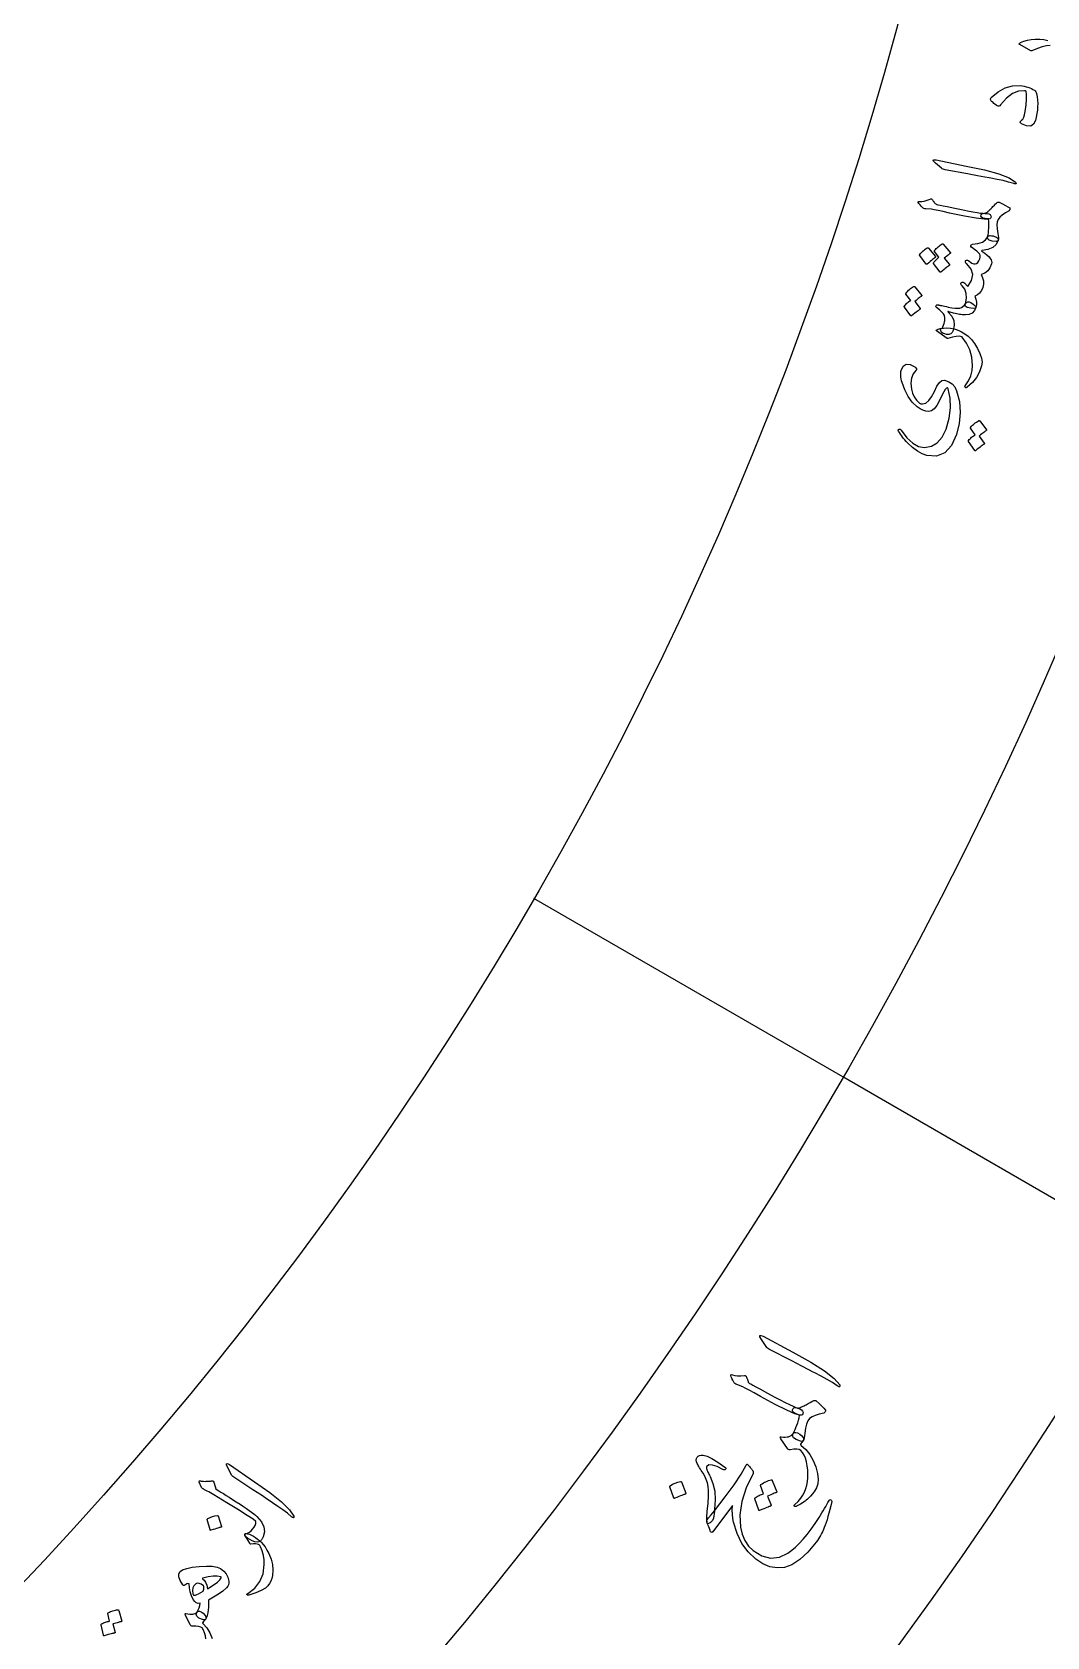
# Model space of a CAD drawing. Header units: millimetres. Extents: x -77 to 77, y -78 to 103.
# Drawn here: x 37.55 to 51.88, y -36.19 to -13.54 of the extents above; entities that cross this region are included whole.
import ezdxf

# ---------------------------------------------------------------- set-up
doc = ezdxf.new("R2010")
doc.units = ezdxf.units.MM
for name, color, linetype in [('CUT_OUTER', 1, 'Continuous'), ('ENGRAVE', 7, 'Continuous'), ('TEXT', 5, 'Continuous')]:
    doc.layers.add(name, color=color, linetype=linetype)

msp = doc.modelspace()

# ---------------------------------------------------------------- linework, layer by layer
at = {"layer": 'CUT_OUTER'}
msp.add_arc((0, -0.0003), 77.4997, 178.346942, 3.754487, dxfattribs=at)
at = {"layer": 'ENGRAVE'}
for points in [[(48.9954, -28.2875), (44.6328, -25.7687)], [(53.358, -30.8062), (48.9954, -28.2875)]]:
    msp.add_lwpolyline(points, dxfattribs=at)
for radius in [75.95, 75.95, 73.9156, 70.1375, 70.1375, 67.1538, 61.6125, 61.6125, 56.575, 56.575, 51.5375, 51.5375]:
    msp.add_circle((0, 0), radius, dxfattribs=at)
at = {"layer": 'TEXT'}
for points in [[(51.9229, -13.7288), (51.8707, -13.7341), (51.8105, -13.7481), (51.7424, -13.7709), (51.6662, -13.8022), (51.6616, -13.8033), (51.6577, -13.8036), (51.6544, -13.8031), (51.6518, -13.802), (51.4935, -13.7164), (51.4907, -13.7146), (51.4886, -13.7128), (51.4871, -13.7109), (51.4864, -13.709), (51.4872, -13.7042), (51.4909, -13.699), (51.4973, -13.6934), (51.5066, -13.6874), (51.5515, -13.6663), (51.6009, -13.6509), (51.655, -13.6413), (51.7136, -13.6373), (51.7753, -13.6384), (51.8347, -13.6447), (51.8918, -13.6563)], [(40.0055, -36.2203), (39.9984, -36.175), (39.9873, -36.1342), (39.9724, -36.098), (39.9536, -36.0664), (39.9333, -36.0523), (39.9038, -36.0433), (39.865, -36.0392), (39.817, -36.0401), (39.8075, -36.0393), (39.7991, -36.0358), (39.7916, -36.0296), (39.785, -36.0207), (39.785, -36.0207), (39.7177, -35.8864), (39.7134, -35.8745), (39.7133, -35.8665), (39.7172, -35.8625), (39.7251, -35.8625), (39.7532, -35.868), (39.7783, -35.8715), (39.8005, -35.8729), (39.8199, -35.8724), (39.8377, -35.8686), (39.8541, -35.8618), (39.8691, -35.852), (39.8827, -35.8392), (39.8986, -35.8287), (39.9182, -35.8285), (39.9414, -35.8387), (39.9682, -35.8592), (39.9917, -35.8838), (40.0048, -35.9062), (40.0075, -35.9264), (39.9999, -35.9444), (39.9909, -35.9554), (39.9814, -35.9663), (39.9714, -35.977), (39.961, -35.9876), (39.9598, -35.99), (39.9597, -35.993), (39.9608, -35.9967), (39.9629, -36.0012), (40.0181, -36.0637), (40.0623, -36.1347), (40.0955, -36.2143)]]:
    msp.add_lwpolyline(points, dxfattribs=at)
for points in [[(51.1773, -14.5804), (51.1591, -14.5681), (51.143, -14.5564), (51.1287, -14.5454), (51.1165, -14.5351), (51.1061, -14.5255), (51.0974, -14.5168), (51.0904, -14.5088), (51.085, -14.5017), (51.0808, -14.4918), (51.0806, -14.482), (51.0846, -14.4721), (51.0926, -14.4623), (51.1874, -14.3821), (51.2864, -14.3274), (51.3898, -14.2983), (51.4975, -14.2951), (51.5271, -14.2986), (51.5556, -14.3034), (51.583, -14.3096), (51.6095, -14.317), (51.6346, -14.3258), (51.6582, -14.336), (51.6803, -14.3476), (51.7009, -14.3606), (51.7112, -14.37), (51.7198, -14.3809), (51.7265, -14.3934), (51.7314, -14.4074), (51.7399, -14.4534), (51.7452, -14.4998), (51.7473, -14.5468), (51.7463, -14.5943), (51.7425, -14.6421), (51.736, -14.6902), (51.727, -14.7384), (51.7153, -14.7868), (51.6896, -14.8408), (51.6479, -14.8664), (51.5902, -14.8635), (51.5166, -14.8322), (51.5092, -14.8267), (51.504, -14.8204), (51.5012, -14.8134), (51.5005, -14.8057), (51.503, -14.7999), (51.507, -14.7943), (51.5125, -14.7889), (51.5196, -14.7838), (51.5365, -14.7664), (51.5507, -14.7402), (51.5622, -14.7053), (51.5709, -14.6615), (51.5837, -14.565), (51.5898, -14.485), (51.5894, -14.4217), (51.5824, -14.375), (51.5805, -14.3722), (51.5766, -14.3698), (51.5708, -14.3677), (51.5631, -14.366), (51.4755, -14.3724), (51.3897, -14.4079), (51.3056, -14.4726), (51.2231, -14.5663), (51.2117, -14.5783), (51.2002, -14.5847), (51.1887, -14.5854), (51.1773, -14.5804)], [(50.3037, -15.3881), (50.2776, -15.3629), (50.2706, -15.3469), (50.2827, -15.3401), (50.314, -15.3426), (50.7357, -15.4294), (50.9944, -15.4832), (51.1971, -15.5391), (51.3438, -15.5975), (51.4343, -15.6584), (51.4408, -15.6665), (51.4437, -15.6728), (51.443, -15.6773), (51.4387, -15.68), (51.4329, -15.6815), (51.4259, -15.6816), (51.4176, -15.6805), (51.4082, -15.6781), (51.3357, -15.656), (51.2578, -15.6359), (51.1745, -15.6178), (51.0857, -15.6017), (51.0627, -15.597), (51.0002, -15.5851), (50.8983, -15.566), (50.757, -15.5395), (50.443, -15.4831), (50.4267, -15.479), (50.4121, -15.4736), (50.3992, -15.4669), (50.3882, -15.459)], [(50.4681, -16.0021), (50.5765, -16.0249), (50.673, -16.0447), (50.7577, -16.0613), (50.8305, -16.0749), (50.8913, -16.0853), (50.9401, -16.0926), (50.9768, -16.0967), (51.0013, -16.0977), (51.0334, -16.0979), (51.0582, -16.1037), (51.0757, -16.115), (51.086, -16.1318), (51.089, -16.1494), (51.0848, -16.1631), (51.0733, -16.1729), (51.0546, -16.1788), (50.9901, -16.1792), (50.8767, -16.1651), (50.7145, -16.1365), (50.5033, -16.0934), (50.413, -16.0731), (50.3408, -16.0574), (50.2865, -16.0464), (50.2504, -16.0399), (50.1679, -16.0335), (50.1536, -16.0316), (50.1411, -16.0281), (50.1305, -16.0233), (50.1217, -16.017), (50.1023, -15.9953), (50.0872, -15.9784), (50.0766, -15.9663), (50.0704, -15.959), (50.0622, -15.9456), (50.0608, -15.9361), (50.0661, -15.9306), (50.0782, -15.929), (50.1108, -15.9295), (50.1467, -15.9241), (50.1859, -15.9127), (50.2284, -15.8953), (50.2367, -15.8923), (50.2441, -15.8921), (50.2505, -15.8949), (50.2561, -15.9005), (50.2624, -15.9086), (50.2683, -15.9163), (50.2738, -15.9235), (50.2788, -15.9303), (50.2834, -15.9366), (50.2876, -15.9424), (50.2914, -15.9477), (50.2947, -15.9525), (50.3006, -15.9599), (50.3071, -15.9655), (50.3141, -15.9696), (50.3216, -15.9719), (50.3386, -15.975), (50.3687, -15.981), (50.4119, -15.99), (50.4681, -16.0021)], [(50.9461, -16.139), (50.9506, -16.1188), (50.9605, -16.105), (50.9757, -16.0974), (50.9963, -16.0961), (51.0064, -16.0957), (51.0173, -16.0922), (51.0289, -16.0854), (51.0414, -16.0754), (51.0483, -16.0689), (51.056, -16.0617), (51.0645, -16.0538), (51.0738, -16.0452), (51.0837, -16.0359), (51.0939, -16.0258), (51.1045, -16.0149), (51.1154, -16.0031), (51.1359, -15.9813), (51.1528, -15.9643), (51.1661, -15.9521), (51.1758, -15.9448), (51.1838, -15.9403), (51.1912, -15.9381), (51.1981, -15.9383), (51.2045, -15.9409), (51.2523, -15.9634), (51.2927, -15.9844), (51.3258, -16.0039), (51.3516, -16.0217), (51.3546, -16.0252), (51.3561, -16.0296), (51.3561, -16.0349), (51.3547, -16.0411), (51.352, -16.0487), (51.3492, -16.0546), (51.3461, -16.0589), (51.3429, -16.0614), (51.2905, -16.0916), (51.2474, -16.1219), (51.2136, -16.1522), (51.1892, -16.1828), (51.1751, -16.217), (51.1697, -16.2614), (51.173, -16.316), (51.185, -16.3807), (51.191, -16.4121), (51.194, -16.4386), (51.1939, -16.4602), (51.1909, -16.4769), (51.187, -16.4842), (51.1809, -16.4894), (51.1724, -16.4925), (51.1616, -16.4934), (51.103, -16.4895), (51.0634, -16.4774), (51.0427, -16.4571), (51.0409, -16.4287), (51.0465, -16.4006), (51.051, -16.3715), (51.0545, -16.3414), (51.0568, -16.3103), (51.058, -16.2782), (51.0578, -16.2452), (51.0563, -16.2114), (51.0534, -16.1766), (51.0054, -16.1722), (50.9715, -16.1644), (50.9517, -16.1534), (50.9461, -16.139)], [(50.2917, -16.6375), (50.2903, -16.6348), (50.29, -16.6315), (50.2908, -16.6276), (50.2927, -16.6232), (50.3042, -16.609), (50.3161, -16.5956), (50.3285, -16.5828), (50.3413, -16.5708), (50.3548, -16.5594), (50.3689, -16.5486), (50.3838, -16.5383), (50.3994, -16.5286), (50.4037, -16.5272), (50.4077, -16.5272), (50.4114, -16.5288), (50.4149, -16.5319), (50.5152, -16.6527), (50.5161, -16.6555), (50.5151, -16.6587), (50.512, -16.6624), (50.5069, -16.6665), (50.5035, -16.6692), (50.4982, -16.6735), (50.491, -16.6793), (50.4819, -16.6867), (50.471, -16.6956), (50.4584, -16.7062), (50.4441, -16.7183), (50.4281, -16.7321), (50.5019, -16.8208), (50.5032, -16.8245), (50.5022, -16.8283), (50.4988, -16.8322), (50.493, -16.8363), (50.4882, -16.8398), (50.4807, -16.8455), (50.4708, -16.8533), (50.4582, -16.8632), (50.443, -16.8755), (50.4252, -16.8903), (50.4046, -16.9076), (50.3813, -16.9274), (50.378, -16.9292), (50.3751, -16.9295), (50.3727, -16.9283), (50.3708, -16.9257), (50.2784, -16.805), (50.277, -16.8022), (50.2767, -16.7989), (50.2776, -16.7951), (50.2795, -16.7907), (50.2876, -16.7806), (50.296, -16.7708), (50.3047, -16.7612), (50.3137, -16.7518), (50.323, -16.7427), (50.3327, -16.7341), (50.3428, -16.7259), (50.3534, -16.7183)], [(50.6796, -17.1219), (50.6723, -17.1136), (50.6671, -17.1056), (50.6638, -17.0978), (50.6626, -17.0902), (50.6634, -17.0834), (50.6664, -17.0777), (50.6715, -17.0731), (50.6787, -17.0698), (50.6873, -17.0687), (50.6964, -17.0707), (50.7061, -17.0759), (50.7163, -17.0843), (50.7211, -17.0896), (50.7261, -17.0948), (50.7314, -17.1), (50.737, -17.1052), (50.7426, -17.1105), (50.7481, -17.1161), (50.7534, -17.122), (50.7587, -17.1282), (50.8138, -17.0432), (50.8298, -16.9619), (50.8067, -16.8846), (50.7447, -16.8113), (50.7374, -16.8033), (50.732, -16.7956), (50.7285, -16.7883), (50.727, -16.7815), (50.7277, -16.7746), (50.7303, -16.7688), (50.7348, -16.7641), (50.7413, -16.7604), (50.749, -16.7587), (50.7572, -16.7597), (50.7659, -16.7634), (50.7751, -16.7698), (50.7969, -16.7864), (50.8157, -16.7989), (50.8315, -16.8071), (50.8444, -16.8111), (50.8644, -16.8114), (50.8831, -16.804), (50.9004, -16.7891), (50.9162, -16.7665), (50.9285, -16.7403), (50.9346, -16.7162), (50.9344, -16.6942), (50.9281, -16.6743), (50.9136, -16.6541), (50.8892, -16.6312), (50.855, -16.6055), (50.8107, -16.577), (50.8055, -16.5732), (50.8027, -16.5679), (50.8021, -16.5611), (50.8039, -16.5527), (50.8075, -16.5446), (50.8121, -16.5388), (50.8179, -16.5352), (50.8248, -16.5337), (50.9037, -16.5235), (50.9661, -16.5022), (51.0121, -16.4701), (51.0415, -16.427), (51.0488, -16.4184), (51.0606, -16.4133), (51.0767, -16.4117), (51.0973, -16.4136), (51.119, -16.4172), (51.138, -16.4225), (51.1545, -16.4295), (51.1684, -16.4382), (51.1805, -16.4481), (51.1883, -16.4576), (51.192, -16.4666), (51.1914, -16.4752), (51.1604, -16.536), (51.1118, -16.5808), (51.0455, -16.6097), (50.9616, -16.6225), (50.9572, -16.6231), (50.9554, -16.6246), (50.9559, -16.6272), (50.9588, -16.6308), (51.0011, -16.6617), (51.0351, -16.689), (51.0609, -16.7127), (51.0783, -16.7328), (51.0892, -16.752), (51.0956, -16.7713), (51.0976, -16.7909), (51.0952, -16.8106), (51.0732, -16.8651), (51.0413, -16.9082), (50.9995, -16.9399), (50.948, -16.9602), (50.9699, -17.0057), (50.981, -17.0518), (50.9813, -17.0986), (50.9707, -17.1459), (50.9519, -17.1884), (50.9268, -17.2226), (50.8956, -17.2483), (50.8582, -17.2657), (50.8752, -17.3083), (50.8838, -17.3492), (50.8839, -17.3885), (50.8756, -17.426), (50.8638, -17.4378), (50.8392, -17.4418), (50.8018, -17.438), (50.7516, -17.4262), (50.7374, -17.4193), (50.7285, -17.4085), (50.7249, -17.3937), (50.7266, -17.3749), (50.7404, -17.2959), (50.7372, -17.2274), (50.7169, -17.1694), (50.6796, -17.1219)], [(50.0813, -16.6935), (50.0799, -16.6908), (50.0796, -16.6875), (50.0804, -16.6837), (50.0824, -16.6793), (50.0939, -16.6652), (50.1058, -16.6518), (50.1182, -16.6391), (50.131, -16.6272), (50.1445, -16.6158), (50.1586, -16.6051), (50.1735, -16.5949), (50.1891, -16.5853), (50.1943, -16.5834), (50.1986, -16.583), (50.2023, -16.5842), (50.2052, -16.587), (50.3053, -16.7078), (50.3066, -16.7114), (50.3056, -16.7152), (50.3022, -16.7191), (50.2965, -16.7232), (50.2916, -16.7267), (50.2842, -16.7323), (50.2742, -16.7401), (50.2617, -16.75), (50.2466, -16.7622), (50.2287, -16.7769), (50.2082, -16.7942), (50.185, -16.8139), (50.1814, -16.8164), (50.1784, -16.8172), (50.1759, -16.8163), (50.1739, -16.8139)], [(49.8875, -17.2373), (49.8861, -17.2345), (49.8859, -17.2312), (49.8867, -17.2274), (49.8887, -17.2231), (49.9004, -17.2091), (49.9124, -17.1958), (49.925, -17.1833), (49.9379, -17.1715), (49.9515, -17.1603), (49.9658, -17.1497), (49.9808, -17.1397), (49.9965, -17.1303), (50.0008, -17.1289), (50.0048, -17.1291), (50.0085, -17.1307), (50.0119, -17.1338), (50.1107, -17.2557), (50.1116, -17.2584), (50.1105, -17.2616), (50.1074, -17.2652), (50.1023, -17.2693), (50.098, -17.2718), (50.0918, -17.2762), (50.0837, -17.2825), (50.0737, -17.2906), (50.0616, -17.3007), (50.0473, -17.3127), (50.0308, -17.3267), (50.0121, -17.3427), (50.088, -17.4389), (50.09, -17.4428), (50.0895, -17.4467), (50.0863, -17.4507), (50.0807, -17.4547), (50.0757, -17.4581), (50.0683, -17.4637), (50.0582, -17.4713), (50.0455, -17.481), (50.0302, -17.493), (50.0122, -17.5075), (49.9914, -17.5245), (49.9679, -17.5439), (49.9645, -17.5456), (49.9616, -17.5458), (49.9593, -17.5447), (49.9574, -17.542), (49.8649, -17.4198), (49.8635, -17.417), (49.8633, -17.4137), (49.8641, -17.4099), (49.8661, -17.4055), (49.8754, -17.3934), (49.8852, -17.382), (49.8956, -17.3712), (49.9066, -17.361), (49.9181, -17.3515), (49.93, -17.3426), (49.9422, -17.3342), (49.9548, -17.3265)], [(50.313, -17.3991), (50.3184, -17.3928), (50.3257, -17.3892), (50.3348, -17.3883), (50.3457, -17.3901), (50.3532, -17.3916), (50.3637, -17.3937), (50.377, -17.3966), (50.3932, -17.4), (50.4122, -17.4041), (50.4339, -17.4088), (50.4583, -17.414), (50.4854, -17.4198), (50.5373, -17.4303), (50.5815, -17.4363), (50.6181, -17.4378), (50.6469, -17.4347), (50.6712, -17.4272), (50.6926, -17.4147), (50.7111, -17.3973), (50.7266, -17.3749), (50.7422, -17.3544), (50.7602, -17.3442), (50.7808, -17.3444), (50.8038, -17.3549), (50.838, -17.3778), (50.8615, -17.3969), (50.8742, -17.4125), (50.8762, -17.4243), (50.8532, -17.471), (50.8209, -17.5044), (50.7793, -17.5246), (50.7283, -17.5315), (50.7131, -17.5309), (50.6971, -17.5298), (50.6802, -17.5283), (50.6624, -17.5264), (50.6437, -17.5238), (50.624, -17.5203), (50.6034, -17.5159), (50.5818, -17.5106), (50.5609, -17.5051), (50.5423, -17.5004), (50.526, -17.4963), (50.512, -17.4929), (50.5006, -17.4901), (50.4919, -17.488), (50.4861, -17.4865), (50.483, -17.4856), (50.4816, -17.4852), (50.4806, -17.4853), (50.4801, -17.4856), (50.48, -17.4864), (50.4804, -17.4876), (50.4815, -17.4893), (50.4833, -17.4914), (50.4857, -17.494), (50.5337, -17.548), (50.5612, -17.6087), (50.5679, -17.6759), (50.554, -17.7497), (50.5402, -17.7783), (50.5201, -17.7973), (50.494, -17.8066), (50.4617, -17.8064), (50.4345, -17.8003), (50.4126, -17.7919), (50.3959, -17.7811), (50.3844, -17.768), (50.3778, -17.7546), (50.3761, -17.7428), (50.379, -17.7327), (50.3867, -17.7243), (50.3955, -17.7178), (50.4023, -17.7117), (50.4071, -17.7061), (50.4098, -17.7009), (50.4282, -17.6537), (50.4376, -17.611), (50.4379, -17.5728), (50.4293, -17.5391), (50.4173, -17.5171), (50.3951, -17.4908), (50.3629, -17.4603), (50.3205, -17.4256), (50.3138, -17.4198), (50.3104, -17.4134), (50.3101, -17.4065), (50.313, -17.3991)], [(50.7523, -18.5505), (50.747, -18.5545), (50.742, -18.5571), (50.7372, -18.5584), (50.7326, -18.5584), (50.7292, -18.5575), (50.7262, -18.5556), (50.7236, -18.5526), (50.7213, -18.5486), (50.7204, -18.545), (50.7209, -18.5409), (50.7226, -18.5364), (50.7257, -18.5314), (50.7712, -18.4601), (50.8032, -18.3888), (50.8218, -18.3176), (50.827, -18.2466), (50.8153, -18.1296), (50.7872, -18.0237), (50.7427, -17.9288), (50.6819, -17.8449), (50.6807, -17.8436), (50.6796, -17.8425), (50.6786, -17.8415), (50.6779, -17.8407), (50.6772, -17.8401), (50.6764, -17.8395), (50.6757, -17.8391), (50.6749, -17.8387), (50.6398, -17.8323), (50.5956, -17.8346), (50.5424, -17.8454), (50.48, -17.8649), (50.4765, -17.8652), (50.4735, -17.8649), (50.4712, -17.8642), (50.4695, -17.8631), (50.3182, -17.7557), (50.3137, -17.7483), (50.3212, -17.7406), (50.3405, -17.7327), (50.3718, -17.7246), (50.4174, -17.7172), (50.4655, -17.7154), (50.5159, -17.7193), (50.5688, -17.7288), (50.5976, -17.7372), (50.6322, -17.7515), (50.6726, -17.7719), (50.7188, -17.7982), (50.7662, -17.8329), (50.8119, -17.879), (50.8559, -17.9365), (50.8981, -18.0054), (50.9323, -18.0758), (50.9534, -18.14), (50.9613, -18.1979), (50.9561, -18.2496), (50.9275, -18.334), (50.884, -18.4124), (50.8256, -18.4846), (50.7523, -18.5505)], [(50.0249, -18.3181), (49.9877, -18.3646), (49.9652, -18.4234), (49.9574, -18.4947), (49.9643, -18.5784), (49.9792, -18.6355), (50.003, -18.6874), (50.0357, -18.7341), (50.0774, -18.7755), (50.0866, -18.7815), (50.097, -18.7857), (50.1086, -18.7879), (50.1213, -18.7882), (50.1661, -18.7753), (50.2089, -18.7414), (50.2496, -18.6866), (50.2882, -18.6108), (50.3254, -18.5356), (50.3614, -18.4843), (50.3963, -18.4569), (50.4301, -18.4534), (50.4906, -18.4738), (50.5397, -18.5052), (50.5772, -18.5477), (50.6032, -18.6013), (50.6411, -18.7554), (50.6536, -18.9098), (50.6407, -19.0642), (50.6024, -19.2184), (50.5299, -19.3752), (50.4359, -19.477), (50.3206, -19.5239), (50.1843, -19.516), (50.117, -19.4924), (50.0485, -19.4547), (49.979, -19.4029), (49.9083, -19.3372), (49.8895, -19.3166), (49.8717, -19.296), (49.8548, -19.2754), (49.8388, -19.2549), (49.8237, -19.2342), (49.8094, -19.2133), (49.7959, -19.1921), (49.7831, -19.1707), (49.7786, -19.16), (49.7782, -19.1519), (49.782, -19.1464), (49.7899, -19.1433), (49.7984, -19.1432), (49.806, -19.1453), (49.8128, -19.1497), (49.8187, -19.1563), (49.901, -19.2651), (49.9831, -19.3426), (50.0652, -19.3888), (50.1473, -19.4033), (50.2463, -19.3861), (50.3304, -19.337), (50.3994, -19.2559), (50.4532, -19.1428), (50.498, -18.9888), (50.518, -18.8427), (50.5135, -18.7045), (50.4844, -18.5745), (50.481, -18.5661), (50.4761, -18.5616), (50.4698, -18.561), (50.462, -18.5644), (50.4432, -18.5827), (50.4199, -18.6178), (50.3923, -18.6699), (50.3602, -18.7388), (50.3244, -18.8077), (50.2872, -18.8565), (50.2486, -18.8853), (50.2086, -18.8941), (50.1672, -18.8896), (50.1266, -18.8773), (50.0868, -18.8574), (50.0477, -18.8298), (49.9764, -18.7613), (49.917, -18.6814), (49.8695, -18.59), (49.8338, -18.4872), (49.8262, -18.4606), (49.8204, -18.4354), (49.8164, -18.4115), (49.8142, -18.389), (49.8137, -18.368), (49.8147, -18.3485), (49.8173, -18.3304), (49.8214, -18.3139), (49.85, -18.2538), (49.8914, -18.2257), (49.9456, -18.2295), (50.0125, -18.2653), (50.0287, -18.2798), (50.0362, -18.2934), (50.0349, -18.3062), (50.0249, -18.3181)], [(50.7998, -19.1318), (50.7985, -19.1289), (50.7984, -19.1256), (50.7994, -19.1217), (50.8015, -19.1172), (50.8137, -19.1031), (50.8263, -19.0898), (50.8394, -19.0772), (50.8528, -19.0653), (50.8668, -19.0541), (50.8815, -19.0435), (50.8969, -19.0336), (50.913, -19.0242), (50.9174, -19.0229), (50.9214, -19.0231), (50.9251, -19.0248), (50.9284, -19.0281), (51.023, -19.1548), (51.0238, -19.1576), (51.0226, -19.1609), (51.0193, -19.1645), (51.014, -19.1686), (51.0097, -19.1711), (51.0033, -19.1755), (50.9949, -19.1818), (50.9845, -19.1899), (50.972, -19.2), (50.9573, -19.212), (50.9402, -19.2261), (50.9209, -19.2421), (50.9934, -19.3421), (50.9953, -19.3461), (50.9946, -19.3502), (50.9913, -19.3542), (50.9855, -19.3582), (50.9804, -19.3616), (50.9727, -19.3671), (50.9623, -19.3748), (50.9493, -19.3845), (50.9335, -19.3965), (50.9148, -19.411), (50.8934, -19.428), (50.8691, -19.4475), (50.8656, -19.4491), (50.8627, -19.4493), (50.8604, -19.4481), (50.8586, -19.4454), (50.7703, -19.3183), (50.7691, -19.3155), (50.769, -19.3121), (50.77, -19.3082), (50.7721, -19.3038), (50.7819, -19.2915), (50.7922, -19.28), (50.803, -19.2691), (50.8144, -19.259), (50.8263, -19.2494), (50.8385, -19.2405), (50.8511, -19.2322), (50.864, -19.2244)], [(47.847, -31.9928), (47.8274, -31.958), (47.8251, -31.9389), (47.84, -31.9356), (47.8722, -31.9481), (48.2888, -32.1734), (48.5443, -32.312), (48.74, -32.4353), (48.876, -32.5433), (48.952, -32.6362), (48.9562, -32.6467), (48.9573, -32.6543), (48.9551, -32.6588), (48.9498, -32.6603), (48.9432, -32.66), (48.9357, -32.6579), (48.9274, -32.6541), (48.9183, -32.6486), (48.8489, -32.6023), (48.7732, -32.5564), (48.6912, -32.5109), (48.6028, -32.4658), (48.58, -32.4536), (48.518, -32.4213), (48.4168, -32.3688), (48.2764, -32.296), (47.9635, -32.137), (47.9476, -32.1275), (47.9339, -32.1172), (47.9225, -32.1062), (47.9134, -32.0943)], [(47.8253, -32.6916), (47.9322, -32.7501), (48.0276, -32.8015), (48.1115, -32.8459), (48.1839, -32.8833), (48.2447, -32.9136), (48.2937, -32.9367), (48.331, -32.9526), (48.3566, -32.9615), (48.3903, -32.9719), (48.4146, -32.9858), (48.4295, -33.0033), (48.435, -33.0242), (48.4326, -33.0438), (48.4238, -33.0569), (48.4086, -33.0636), (48.387, -33.0639), (48.3189, -33.0438), (48.204, -32.993), (48.0421, -32.9114), (47.8335, -32.7989), (47.7448, -32.749), (47.6736, -32.7095), (47.62, -32.6807), (47.584, -32.6624), (47.4992, -32.6295), (47.4847, -32.6229), (47.4727, -32.6153), (47.463, -32.6068), (47.4558, -32.5974), (47.4422, -32.5684), (47.4317, -32.5458), (47.4243, -32.5297), (47.4201, -32.5201), (47.4157, -32.5033), (47.4172, -32.4929), (47.4246, -32.4887), (47.4378, -32.4909), (47.472, -32.5019), (47.5116, -32.5076), (47.5565, -32.508), (47.6067, -32.5031), (47.6164, -32.5026), (47.6242, -32.5048), (47.6302, -32.5097), (47.6343, -32.5174), (47.6383, -32.528), (47.6421, -32.5379), (47.6455, -32.5473), (47.6487, -32.556), (47.6516, -32.564), (47.6541, -32.5715), (47.6564, -32.5783), (47.6584, -32.5844), (47.6623, -32.594), (47.6673, -32.6021), (47.6734, -32.6085), (47.6806, -32.6134), (47.6976, -32.622), (47.7273, -32.6379), (47.7699, -32.6611), (47.8253, -32.6916)], [(48.2853, -32.9874), (48.2965, -32.9677), (48.3113, -32.9562), (48.3297, -32.9531), (48.3518, -32.9582), (48.3626, -32.961), (48.3752, -32.9607), (48.3896, -32.9573), (48.4059, -32.9507), (48.4152, -32.9461), (48.4257, -32.9409), (48.4371, -32.9353), (48.4496, -32.9292), (48.4629, -32.9225), (48.4769, -32.9151), (48.4915, -32.907), (48.5068, -32.8981), (48.5353, -32.8816), (48.5585, -32.869), (48.5763, -32.8604), (48.5889, -32.8558), (48.5987, -32.8536), (48.6072, -32.8536), (48.6144, -32.8561), (48.6204, -32.8608), (48.6635, -32.8997), (48.6994, -32.9346), (48.7281, -32.9656), (48.7497, -32.9926), (48.7517, -32.9972), (48.7519, -33.0023), (48.7502, -33.0079), (48.7468, -33.0141), (48.7415, -33.0212), (48.7366, -33.0265), (48.7321, -33.03), (48.7279, -33.0317), (48.6631, -33.0468), (48.6081, -33.065), (48.5629, -33.0863), (48.5275, -33.1107), (48.5018, -33.1423), (48.482, -33.1874), (48.4682, -33.2459), (48.4602, -33.3179), (48.4566, -33.3529), (48.4514, -33.3817), (48.4445, -33.4044), (48.4359, -33.421), (48.4295, -33.4275), (48.4214, -33.431), (48.4115, -33.4316), (48.3999, -33.4291), (48.3394, -33.4064), (48.3015, -33.3811), (48.2861, -33.3532), (48.2933, -33.3227), (48.3081, -33.2949), (48.3221, -33.2657), (48.3353, -33.235), (48.3476, -33.203), (48.3591, -33.1696), (48.3693, -33.1348), (48.3785, -33.0987), (48.3865, -33.0612), (48.3372, -33.0413), (48.304, -33.0223), (48.2867, -33.0044), (48.2853, -32.9874)], [(48.2133, -33.5328), (48.121, -33.3958), (48.1147, -33.3834), (48.1134, -33.3747), (48.1171, -33.3698), (48.1258, -33.3686), (48.1571, -33.3707), (48.185, -33.371), (48.2095, -33.3694), (48.2305, -33.3661), (48.2494, -33.3595), (48.2664, -33.3498), (48.2814, -33.337), (48.2944, -33.3211), (48.3103, -33.3074), (48.3316, -33.3045), (48.3583, -33.3123), (48.3905, -33.331), (48.4195, -33.3545), (48.437, -33.3771), (48.4428, -33.3988), (48.437, -33.4195), (48.4287, -33.4327), (48.4199, -33.4459), (48.4106, -33.459), (48.4007, -33.472), (48.3997, -33.4747), (48.4, -33.4781), (48.4017, -33.482), (48.4047, -33.4866), (48.4737, -33.547), (48.5318, -33.6183), (48.5792, -33.7005), (48.6157, -33.7937), (48.6395, -33.8861), (48.6488, -33.9659), (48.6437, -34.0331), (48.6242, -34.0876), (48.5973, -34.1329), (48.5699, -34.1724), (48.5421, -34.2063), (48.5138, -34.2345), (48.4984, -34.2472), (48.4814, -34.2604), (48.4628, -34.2741), (48.4427, -34.2884), (48.4209, -34.3029), (48.3973, -34.3175), (48.3719, -34.3322), (48.3446, -34.3469), (48.338, -34.3507), (48.3321, -34.3529), (48.3267, -34.3534), (48.3219, -34.3523), (48.3162, -34.3497), (48.3123, -34.3466), (48.3102, -34.3431), (48.31, -34.339), (48.3106, -34.3343), (48.3124, -34.3299), (48.3154, -34.3258), (48.3198, -34.322), (48.3653, -34.279), (48.4035, -34.2355), (48.4343, -34.1915), (48.4576, -34.1471), (48.4755, -34.0995), (48.489, -34.0503), (48.4982, -33.9993), (48.5031, -33.9468), (48.5038, -33.8925), (48.5005, -33.8366), (48.4932, -33.779), (48.482, -33.7197), (48.4678, -33.6712), (48.45, -33.6282), (48.4286, -33.5908), (48.4037, -33.559), (48.3796, -33.5465), (48.346, -33.5408), (48.3032, -33.5418), (48.2509, -33.5495), (48.2405, -33.55), (48.2308, -33.5473), (48.2217, -33.5416), (48.2133, -33.5328)], [(40.3109, -33.7978), (40.2967, -33.7644), (40.2964, -33.7469), (40.3102, -33.7454), (40.3381, -33.7599), (40.6925, -34.0044), (40.9097, -34.1549), (41.0745, -34.2855), (41.1868, -34.3964), (41.2463, -34.4879), (41.2491, -34.4978), (41.2493, -34.5048), (41.247, -34.5086), (41.242, -34.5095), (41.236, -34.5085), (41.2295, -34.506), (41.2224, -34.5017), (41.2146, -34.4958), (41.1565, -34.4471), (41.0926, -34.3982), (41.0229, -34.3491), (40.9475, -34.2996), (40.9281, -34.2863), (40.8752, -34.251), (40.7889, -34.1936), (40.6692, -34.1141), (40.4021, -33.9396), (40.3886, -33.9294), (40.3773, -33.9188), (40.3681, -33.9076), (40.361, -33.896)], [(47.0875, -34.5978), (47.0834, -34.5807), (47.0805, -34.5622), (47.0786, -34.5425), (47.0778, -34.5215), (47.078, -34.4992), (47.0791, -34.4754), (47.081, -34.4503), (47.0839, -34.4236), (47.0952, -34.3048), (47.1009, -34.2059), (47.1009, -34.1267), (47.0955, -34.0672), (47.0846, -34.0164), (47.069, -33.9684), (47.0486, -33.9233), (47.0235, -33.8809), (47.0102, -33.8608), (46.9976, -33.8414), (46.9859, -33.8228), (46.975, -33.8049), (46.965, -33.788), (46.9561, -33.7723), (46.9483, -33.7577), (46.9415, -33.7444), (46.9318, -33.7189), (46.9284, -33.6958), (46.9312, -33.6752), (46.9403, -33.657), (46.9543, -33.6429), (46.9733, -33.6332), (46.9971, -33.6279), (47.0257, -33.6269), (47.0807, -33.6394), (47.1499, -33.6717), (47.2333, -33.7238), (47.3309, -33.7957), (47.3392, -33.8031), (47.3434, -33.8105), (47.3438, -33.8181), (47.3402, -33.8259), (47.3338, -33.8319), (47.3258, -33.8344), (47.3162, -33.8334), (47.3049, -33.8289), (47.221, -33.7869), (47.1549, -33.7656), (47.1066, -33.7649), (47.076, -33.7848), (47.0722, -33.7928), (47.0708, -33.8028), (47.0718, -33.8148), (47.0752, -33.8288), (47.0781, -33.836), (47.0818, -33.8447), (47.0864, -33.8549), (47.0919, -33.8666), (47.0982, -33.8798), (47.1053, -33.8945), (47.1133, -33.9107), (47.1221, -33.9284), (47.1633, -34.0256), (47.1878, -34.1351), (47.1954, -34.257), (47.1861, -34.3913), (47.186, -34.3927), (47.1856, -34.3969), (47.185, -34.4039), (47.1842, -34.4136), (47.183, -34.4262), (47.1817, -34.4415), (47.18, -34.4597), (47.1781, -34.4806), (47.1694, -34.5215), (47.1514, -34.5546), (47.1241, -34.5801), (47.0875, -34.5978)], [(47.1837, -34.4109), (47.3356, -34.2164), (47.461, -34.0439), (47.5602, -33.8937), (47.6332, -33.766), (47.6354, -33.762), (47.6379, -33.759), (47.6407, -33.757), (47.6439, -33.7559), (47.6473, -33.7559), (47.6506, -33.7569), (47.654, -33.7589), (47.6574, -33.7619), (47.6695, -33.7752), (47.6805, -33.7875), (47.6905, -33.7989), (47.6993, -33.8093), (47.707, -33.8188), (47.7136, -33.8274), (47.7191, -33.8351), (47.7235, -33.8418), (47.7295, -33.8538), (47.7325, -33.8647), (47.7324, -33.8747), (47.7292, -33.8836), (47.6328, -34.0883), (47.571, -34.2826), (47.544, -34.4668), (47.5519, -34.6411), (47.5745, -34.743), (47.6118, -34.8325), (47.6639, -34.9094), (47.7308, -34.9738), (47.8544, -35.0496), (47.9776, -35.0807), (48.1004, -35.067), (48.2226, -35.0084), (48.2748, -34.9697), (48.3277, -34.924), (48.3815, -34.8713), (48.436, -34.8116), (48.4914, -34.745), (48.5475, -34.6717), (48.6044, -34.5917), (48.662, -34.5049), (48.6818, -34.4736), (48.7009, -34.4426), (48.7195, -34.4119), (48.7375, -34.3816), (48.7548, -34.3518), (48.7712, -34.3228), (48.7868, -34.2946), (48.8016, -34.2671), (48.8066, -34.2591), (48.8125, -34.2549), (48.8191, -34.2547), (48.8266, -34.2583), (48.834, -34.2643), (48.8387, -34.2703), (48.8408, -34.2763), (48.8403, -34.2823), (48.8272, -34.3409), (48.814, -34.3959), (48.8006, -34.4472), (48.7871, -34.4948), (48.7737, -34.5388), (48.7605, -34.579), (48.7476, -34.6155), (48.7349, -34.6483), (48.7216, -34.6781), (48.7081, -34.7068), (48.6945, -34.7344), (48.6808, -34.7608), (48.6667, -34.7861), (48.652, -34.8101), (48.6367, -34.833), (48.6208, -34.8546), (48.5023, -34.9955), (48.388, -35.1017), (48.2783, -35.1733), (48.1732, -35.2103), (48.0698, -35.2181), (47.9679, -35.2015), (47.8673, -35.1606), (47.7681, -35.0955), (47.6609, -34.993), (47.5728, -34.8719), (47.5036, -34.7322), (47.4532, -34.574), (47.4429, -34.5192), (47.437, -34.4613), (47.4353, -34.4003), (47.4379, -34.3363), (47.1598, -34.7107), (47.1493, -34.7169), (47.1395, -34.7155), (47.1305, -34.7067), (47.1222, -34.6903), (47.1123, -34.6635), (47.1035, -34.6394), (47.0957, -34.6179), (47.089, -34.599), (47.0835, -34.5827), (47.0793, -34.5691), (47.0763, -34.5583), (47.0747, -34.5502), (47.0812, -34.5395), (47.1016, -34.5128), (47.1358, -34.4699), (47.1837, -34.4109)], [(47.8355, -34.0563), (47.835, -34.0529), (47.8357, -34.0493), (47.8379, -34.0455), (47.8413, -34.0415), (47.8582, -34.0301), (47.8752, -34.0196), (47.8925, -34.01), (47.91, -34.0013), (47.9279, -33.9935), (47.9464, -33.9866), (47.9655, -33.9805), (47.9852, -33.9752), (47.9902, -33.975), (47.9944, -33.9764), (47.9978, -33.9792), (48.0004, -33.9836), (48.066, -34.1441), (48.0661, -34.1473), (48.0639, -34.1504), (48.0594, -34.1533), (48.0527, -34.1561), (48.0474, -34.1575), (48.0394, -34.1603), (48.0288, -34.1646), (48.0155, -34.1702), (47.9995, -34.1772), (47.9805, -34.1857), (47.9586, -34.1957), (47.9337, -34.2071), (47.9832, -34.3331), (47.9841, -34.3379), (47.9822, -34.3419), (47.9777, -34.3452), (47.9704, -34.3478), (47.9641, -34.35), (47.9544, -34.3536), (47.9412, -34.3587), (47.9247, -34.3652), (47.9047, -34.3734), (47.8809, -34.3833), (47.8535, -34.3951), (47.8224, -34.4087), (47.8183, -34.4095), (47.8151, -34.4089), (47.813, -34.4069), (47.8119, -34.4035), (47.7531, -34.2445), (47.7525, -34.2411), (47.7533, -34.2375), (47.7555, -34.2337), (47.759, -34.2297), (47.7727, -34.2196), (47.7867, -34.2103), (47.8012, -34.202), (47.8161, -34.1945), (47.8313, -34.1878), (47.8467, -34.1819), (47.8624, -34.1767), (47.8782, -34.1722)], [(39.9113, -33.9914), (39.9146, -33.9888), (39.919, -33.9878), (39.9244, -33.9881), (39.9309, -33.99), (39.9408, -33.9927), (39.955, -33.9947), (39.9737, -33.9959), (39.9967, -33.9964), (40.0094, -33.996), (40.0217, -33.9956), (40.0337, -33.9952), (40.0452, -33.9947), (40.0563, -33.994), (40.0671, -33.9929), (40.0774, -33.9915), (40.0872, -33.9898), (40.0986, -33.9902), (40.1084, -33.9959), (40.1167, -34.0067), (40.1235, -34.0228), (40.1466, -34.1011), (40.1661, -34.1146), (40.1903, -34.1306), (40.2194, -34.1491), (40.2532, -34.1701), (40.2918, -34.194), (40.335, -34.2211), (40.383, -34.2515), (40.4356, -34.2851), (40.4882, -34.3182), (40.5361, -34.3493), (40.5794, -34.3784), (40.618, -34.4055), (40.6521, -34.4307), (40.6816, -34.4537), (40.7066, -34.4746), (40.7271, -34.4934), (40.7894, -34.566), (40.825, -34.6377), (40.8339, -34.7084), (40.816, -34.778), (40.8117, -34.7879), (40.8071, -34.7972), (40.8022, -34.8058), (40.797, -34.8137), (40.7916, -34.821), (40.7861, -34.8278), (40.7805, -34.834), (40.7748, -34.8398), (40.7541, -34.8523), (40.7282, -34.8559), (40.6968, -34.8506), (40.6602, -34.8364), (40.6242, -34.8174), (40.5948, -34.7977), (40.5721, -34.7773), (40.556, -34.7563), (40.5538, -34.7518), (40.5528, -34.7479), (40.5532, -34.7444), (40.5548, -34.7415), (40.5579, -34.7386), (40.5613, -34.7367), (40.5651, -34.7356), (40.5692, -34.7354), (40.5955, -34.7281), (40.6204, -34.7153), (40.6439, -34.697), (40.6661, -34.6733), (40.6855, -34.6451), (40.6998, -34.6175), (40.709, -34.5905), (40.7131, -34.564), (40.6716, -34.5314), (40.589, -34.4763), (40.4653, -34.3985), (40.3007, -34.298), (40.1171, -34.187), (40.0928, -34.1722), (40.0693, -34.1588), (40.0468, -34.1466), (40.0251, -34.1358), (40.0141, -34.1306), (40.0042, -34.1256), (39.9954, -34.1208), (39.9877, -34.1163), (39.981, -34.1122), (39.9753, -34.1089), (39.9706, -34.1062), (39.9669, -34.1042), (39.9592, -34.0991), (39.953, -34.0935), (39.9484, -34.0875), (39.9452, -34.0812), (39.9102, -34.0062), (39.909, -34.0017), (39.9088, -33.9977), (39.9096, -33.9943), (39.9113, -33.9914)], [(46.5531, -34.0732), (46.5526, -34.0699), (46.5534, -34.0664), (46.5555, -34.0626), (46.559, -34.0587), (46.593, -34.0379), (46.6285, -34.0207), (46.6654, -34.0072), (46.7038, -33.9974), (46.7087, -33.9973), (46.7126, -33.9985), (46.7155, -34.001), (46.7174, -34.0049), (46.7829, -34.1634), (46.7837, -34.1682), (46.7819, -34.1721), (46.7773, -34.1753), (46.7701, -34.1777), (46.7638, -34.1797), (46.7542, -34.1832), (46.7411, -34.188), (46.7247, -34.1941), (46.7048, -34.2018), (46.6811, -34.2112), (46.6539, -34.2224), (46.6229, -34.2352), (46.6184, -34.2366), (46.6149, -34.2364), (46.6126, -34.2347), (46.6114, -34.2315)], [(40.0263, -34.5349), (40.0261, -34.5318), (40.027, -34.5286), (40.0292, -34.5254), (40.0327, -34.5221), (40.0651, -34.5056), (40.0985, -34.4926), (40.133, -34.483), (40.1686, -34.4768), (40.173, -34.477), (40.1765, -34.4784), (40.1789, -34.4809), (40.1804, -34.4846), (40.228, -34.6332), (40.2285, -34.6376), (40.2265, -34.641), (40.2221, -34.6436), (40.2154, -34.6452), (40.2095, -34.6466), (40.2005, -34.649), (40.1883, -34.6524), (40.173, -34.6568), (40.1543, -34.6624), (40.1322, -34.6693), (40.1067, -34.6774), (40.0776, -34.6869), (40.0734, -34.6878), (40.0703, -34.6874), (40.0683, -34.6857), (40.0674, -34.6826)], [(40.5704, -34.7341), (40.5949, -34.7369), (40.6211, -34.7441), (40.6491, -34.7557), (40.6788, -34.7716), (40.7083, -34.7901), (40.7368, -34.8108), (40.7644, -34.8335), (40.7911, -34.8583), (40.8158, -34.8864), (40.8414, -34.9221), (40.8678, -34.9656), (40.8951, -35.0168), (40.9272, -35.0932), (40.9461, -35.1703), (40.9519, -35.2483), (40.9445, -35.3271), (40.9356, -35.3661), (40.9222, -35.4032), (40.9042, -35.4384), (40.8817, -35.4719), (40.8458, -35.5051), (40.7886, -35.5383), (40.7103, -35.5714), (40.6107, -35.6043), (40.6037, -35.6052), (40.5976, -35.6046), (40.5924, -35.6023), (40.5879, -35.5984), (40.5854, -35.5936), (40.5861, -35.5885), (40.5898, -35.5833), (40.5966, -35.5778), (40.6965, -35.5028), (40.7686, -35.41), (40.8128, -35.2995), (40.8291, -35.1716), (40.8266, -35.1057), (40.8173, -35.0417), (40.8012, -34.9795), (40.7783, -34.9191), (40.7735, -34.9104), (40.7668, -34.9023), (40.7581, -34.8948), (40.7474, -34.8879), (40.7311, -34.8818), (40.7081, -34.8786), (40.6786, -34.8784), (40.6425, -34.8812), (40.6376, -34.8807), (40.6329, -34.8783), (40.6284, -34.8739), (40.6241, -34.8678), (40.5571, -34.755), (40.5549, -34.7505), (40.554, -34.7465), (40.5543, -34.7431), (40.556, -34.7402), (40.559, -34.7373), (40.5624, -34.7353), (40.5662, -34.7343), (40.5704, -34.7341)], [(39.6796, -35.4575), (39.6436, -35.3947), (39.6251, -35.3424), (39.6243, -35.3006), (39.641, -35.2693), (39.6776, -35.2448), (39.7352, -35.2245), (39.8138, -35.2086), (39.9134, -35.1968), (40.0137, -35.1914), (40.0971, -35.1946), (40.1634, -35.2066), (40.2127, -35.2274), (40.2579, -35.2619), (40.2927, -35.3027), (40.317, -35.3498), (40.3308, -35.4032), (40.332, -35.4303), (40.3272, -35.455), (40.3163, -35.4774), (40.2993, -35.4973), (40.2436, -35.5444), (40.1824, -35.5893), (40.1158, -35.6319), (40.0438, -35.6723), (40.0409, -35.7732), (40.0324, -35.8525), (40.0183, -35.91), (39.9987, -35.9457), (39.9922, -35.9503), (39.9835, -35.9522), (39.9724, -35.9514), (39.959, -35.948), (39.9078, -35.9261), (39.8778, -35.9009), (39.8691, -35.8723), (39.8816, -35.8405), (39.8986, -35.812), (39.9117, -35.782), (39.9208, -35.7506), (39.9259, -35.7176), (39.8968, -35.7185), (39.8709, -35.7102), (39.8483, -35.6927), (39.8288, -35.666), (39.8025, -35.6132), (39.7838, -35.5582), (39.7726, -35.501), (39.7689, -35.4415), (39.7529, -35.4406), (39.7372, -35.4435), (39.7219, -35.4503), (39.707, -35.461), (39.6991, -35.4657), (39.6919, -35.4667), (39.6854, -35.464), (39.6796, -35.4575)], [(39.9623, -35.3634), (39.959, -35.3645), (39.9575, -35.3662), (39.958, -35.3683), (39.9603, -35.371), (39.9825, -35.3912), (40.0015, -35.4214), (40.0172, -35.4616), (40.0296, -35.5118), (40.1097, -35.4609), (40.1681, -35.4185), (40.2049, -35.3847), (40.22, -35.3596), (40.2212, -35.3539), (40.2209, -35.3493), (40.2189, -35.346), (40.2152, -35.3438), (40.1671, -35.3341), (40.1089, -35.3342), (40.0406, -35.344), (39.9623, -35.3634)], [(39.9695, -35.5452), (39.9758, -35.517), (39.9787, -35.4953), (39.978, -35.4803), (39.9739, -35.4718), (39.9396, -35.4494), (39.9095, -35.4375), (39.8837, -35.4359), (39.862, -35.4449), (39.8376, -35.4692), (39.8225, -35.5004), (39.8168, -35.5384), (39.8205, -35.5834), (39.8244, -35.5947), (39.832, -35.6014), (39.8435, -35.6035), (39.8587, -35.6011), (39.8784, -35.5941), (39.9035, -35.5825), (39.9338, -35.5662), (39.9695, -35.5452)], [(38.6212, -35.8631), (38.6211, -35.8601), (38.6222, -35.857), (38.6245, -35.8538), (38.6281, -35.8506), (38.6443, -35.8426), (38.6607, -35.8353), (38.6773, -35.829), (38.6939, -35.8234), (38.7108, -35.8187), (38.7281, -35.8148), (38.7458, -35.8117), (38.764, -35.8094), (38.7685, -35.8099), (38.7721, -35.8116), (38.7749, -35.8146), (38.7767, -35.8189), (38.818, -35.9701), (38.8177, -35.973), (38.8154, -35.9755), (38.8111, -35.9775), (38.8048, -35.9792), (38.7998, -35.9798), (38.7924, -35.9813), (38.7825, -35.9837), (38.77, -35.9871), (38.7549, -35.9914), (38.737, -35.9966), (38.7163, -36.0028), (38.6927, -36.0098), (38.7234, -36.1284), (38.7237, -36.1328), (38.7216, -36.1361), (38.7171, -36.1385), (38.7103, -36.1399), (38.7044, -36.141), (38.6953, -36.1431), (38.683, -36.146), (38.6675, -36.1497), (38.6487, -36.1545), (38.6264, -36.1604), (38.6005, -36.1675), (38.5712, -36.1758), (38.5674, -36.176), (38.5647, -36.175), (38.563, -36.173), (38.5624, -36.1699), (38.527, -36.0207), (38.5269, -36.0177), (38.528, -36.0145), (38.5303, -36.0114), (38.5339, -36.0082), (38.5472, -36.0009), (38.5609, -35.9944), (38.5747, -35.9888), (38.5889, -35.984), (38.6032, -35.9799), (38.6176, -35.9765), (38.6322, -35.9738), (38.6468, -35.9718)]]:
    msp.add_lwpolyline(points, close=True, dxfattribs=at)

doc.saveas('drawing.dxf')
